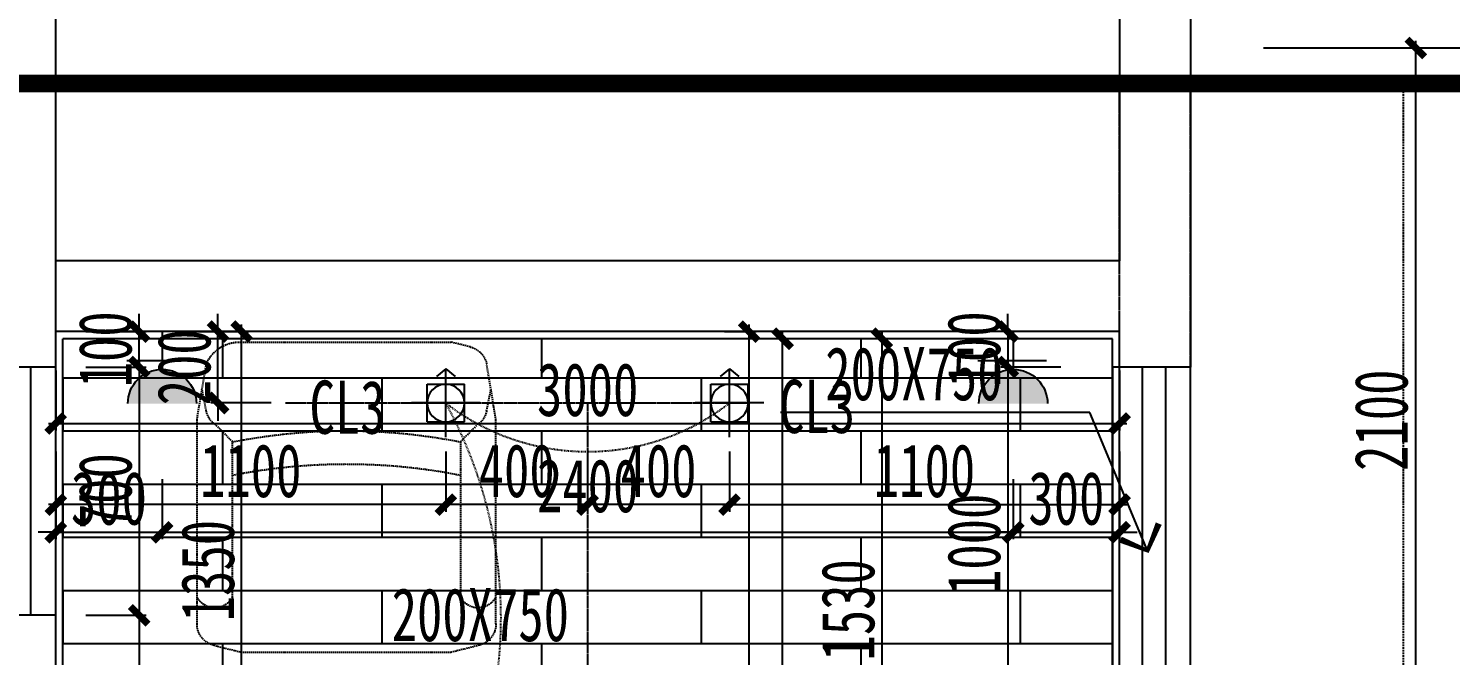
# Model space of a CAD drawing. Extents: x -255202 to 66368, y -6372500 to 603.
# Drawn here: x -124678 to -120667, y -3186698 to -3184930 of the extents above; entities that cross this region are included whole.
import ezdxf
from ezdxf.enums import TextEntityAlignment as Align

# ---------------------------------------------------------------- set-up
doc = ezdxf.new("R2010")
doc.units = 0
doc.header["$LTSCALE"] = 10
doc.header["$MEASUREMENT"] = 0
for name, pattern in [('$0$DASH', [0.35, 0.25, -0.1]), ('( Dashed )', [0.75, 0.5, -0.25]), ('ABOVE', [0.4, 0.2, -0.2]), ('CONTINOUS', [0]), ('DASH', [0.35, 0.25, -0.1]), ('DOTE', [2.42, 2, -0.2, 0.02, -0.2]), ('HIDDEN', [0.375, 0.25, -0.125])]:
    doc.linetypes.add(name, pattern=pattern)
for name, color, linetype in [('A-LINE-1（落差看线）', 31, 'Continuous'), ('A-WALL（砌体墙）', 7, 'Continuous'), ('A-WIND（门窗）', 8, 'Continuous'), ('A-墙体完成面', 15, 'Continuous'), ('D-地面材料', 250, 'Continuous'), ('D-挡墙', 6, 'Continuous'), ('DIM-地面材质放线', 149, 'Continuous'), ('DIM-开关定位', 149, 'Continuous'), ('DIM-插座定位', 146, 'Continuous'), ('DIM-灯具定位', 149, 'Continuous'), ('DIM_LEAD', 3, 'Continuous'), ('DIM【标注】', 149, 'Continuous'), ('E-插座示意', 34, 'Continuous'), ('G-BEAM', 4, 'DASH'), ('G-BEAM_CON', 4, 'Continuous'), ('J-平面活动家具', 33, 'HIDDEN'), ('J-活动全高家具', 33, 'Continuous'), ('T-天花造型', 45, 'Continuous'), ('T-灯具、灯带', 13, 'Continuous'), ('W-文字', 67, 'Continuous'), ('墙体定位图', 7, 'Continuous'), ('天花布置图', 7, 'Continuous')]:
    doc.layers.add(name, color=color, linetype=linetype)
doc.styles.add('arch', font='romans.shx', dxfattribs={"width": 0.75})
doc.styles.add('宋体', font='', dxfattribs={"width": 0.8})
doc.styles.add('样式222', font='', dxfattribs={"width": 0.7})
doc.styles.add('细黑体', font='', dxfattribs={"width": 0.7})
doc.styles.get('宋体').set_extended_font_data('STXihei')
doc.styles.get('样式222').set_extended_font_data('STXihei')
doc.styles.get('细黑体').set_extended_font_data('STXihei')
doc.dimstyles.new('DK-50', dxfattribs={"dimscale": 50, "dimtxt": 3, "dimasz": 1, "dimexe": 0.4, "dimexo": 0.4, "dimgap": 0.4, "dimtad": 1, "dimtoh": 1, "dimdec": 0, "dimrnd": 5, "dimdsep": 46, "dimtxsty": '样式222', "dimblk": 'ARCHTICK', "dimcen": 3, "dimdle": 0.4, "dimclrd": 149, "dimclre": 149, "dimclrt": 149, "dimadec": 0, "dimazin": 0, "dimtfac": 1, "dimtdec": 0, "dimtix": 1, "dimtmove": 2, "dimatfit": 3, "dimldrblk": 'ARCHTICK', "dimfxl": 3, "dimfxlon": 1, "dimtvp": 1, "dimtolj": 1, "dimtzin": 0, "dimarcsym": 0})
doc.dimstyles.new('TC-DIM', dxfattribs={"dimscale": 0, "dimtxt": 2.5, "dimasz": 1.2, "dimexe": 1.2, "dimexo": 0, "dimgap": 0.5, "dimtad": 1, "dimdec": 0, "dimlfac": -1, "dimzin": 9, "dimdsep": 46, "dimtxsty": 'arch', "dimblk1": 'ARCHTICK', "dimblk2": 'ARCHTICK', "dimsah": 1, "dimcen": 2, "dimdle": 1.2, "dimclrd": 67, "dimclre": 67, "dimclrt": 67, "dimadec": 0, "dimazin": 0, "dimtfac": 1, "dimtdec": 0, "dimtmove": 0, "dimatfit": 3, "dimldrblk": 'ARCHTICK', "dimfxl": 8, "dimtolj": 1, "dimtzin": 0, "dimarcsym": 0})

# ---------------------------------------------------------------- blocks, each defined once
blk = doc.blocks.new('A$C575336CE')
h = blk.add_hatch(color=0)
edge = h.paths.add_edge_path()
edge.add_line((1.4, 90.3), (87.4, 90.3))
edge.add_ellipse((44.4, 90.3), major_axis=(-30.4, 30.4), ratio=1, start_angle=45, end_angle=225, ccw=False)
at = {"color": 0}
for p, q in [((0, 36.2), (86, 36.2)), ((44.4, 0), (44.4, 47.3))]:
    blk.add_line(p, q, dxfattribs=at)
blk.add_arc((44.4, 90.3), 43, 180, 0, dxfattribs=at)
at = {"color": 0, "style": '宋体'}
blk.add_attdef('S', text='', height=84, dxfattribs=at).set_placement((102.6, 76.1), align=Align.BOTTOM_CENTER)
blk = doc.blocks.new('_ArchTick')
at = {"color": 0, "linetype": 'ByBlock', "const_width": 0.4}
blk.add_lwpolyline([(-0.5, -0.5), (0.5, 0.5)], dxfattribs=at)
blk = doc.blocks.new('*D169')
at = {"layer": 'Defpoints', "color": 0, "transparency": 16777216}
for p in [(-124600.8, -3185835.5), (-124300.8, -3185835.5), (-124300.8, -3186350.4)]:
    blk.add_point(p, dxfattribs=at)
at = {"layer": 'DIM-插座定位', "color": 149, "lineweight": -2, "transparency": 16777216}
for p, q in [((-124600.8, -3186200.4), (-124600.8, -3186370.4)), ((-124300.8, -3186200.4), (-124300.8, -3186370.4)), ((-124600.8, -3186350.4), (-124650.8, -3186350.4)), ((-124600.8, -3186350.4), (-124300.8, -3186350.4)), ((-124300.8, -3186350.4), (-124250.8, -3186350.4))]:
    blk.add_line(p, q, dxfattribs=at)
at = {"layer": 'DIM-插座定位', "color": 149, "lineweight": -2, "transparency": 16777216, "xscale": 50, "yscale": 50, "zscale": 50}
blk.add_blockref('_ArchTick', (-124600.8, -3186350.4), dxfattribs=at)
at = {"layer": 'DIM-插座定位', "color": 149, "lineweight": -2, "transparency": 16777216, "xscale": 50, "yscale": 50, "zscale": 50, "rotation": 180}
blk.add_blockref('_ArchTick', (-124300.8, -3186350.4), dxfattribs=at)
at = {"layer": 'DIM-插座定位', "color": 149, "transparency": 16777216, "insert": (-124450.8, -3186255.4), "char_height": 150, "attachment_point": 5, "style": '样式222'}
blk.add_mtext('\\A1;300', dxfattribs=at)
blk = doc.blocks.new('*D170')
at = {"layer": 'Defpoints', "color": 0, "transparency": 16777216}
for p in [(-121900.8, -3185853.4), (-124300.8, -3186050.4), (-121900.8, -3186350.4)]:
    blk.add_point(p, dxfattribs=at)
at = {"layer": 'DIM-插座定位', "color": 149, "lineweight": -2, "transparency": 16777216}
for p, q in [((-124300.8, -3186200.4), (-124300.8, -3186370.4)), ((-121900.8, -3186200.4), (-121900.8, -3186370.4)), ((-124320.8, -3186350.4), (-121880.8, -3186350.4))]:
    blk.add_line(p, q, dxfattribs=at)
at = {"layer": 'DIM-插座定位', "color": 149, "lineweight": -2, "transparency": 16777216, "xscale": 50, "yscale": 50, "zscale": 50, "rotation": 180}
blk.add_blockref('_ArchTick', (-124300.8, -3186350.4), dxfattribs=at)
at = {"layer": 'DIM-插座定位', "color": 149, "lineweight": -2, "transparency": 16777216, "xscale": 50, "yscale": 50, "zscale": 50}
blk.add_blockref('_ArchTick', (-121900.8, -3186350.4), dxfattribs=at)
at = {"layer": 'DIM-插座定位', "color": 149, "transparency": 16777216, "insert": (-123100.8, -3186220.1), "char_height": 150, "attachment_point": 5, "style": '样式222'}
blk.add_mtext('\\A1;2400', dxfattribs=at)
blk = doc.blocks.new('*D171')
at = {"layer": 'Defpoints', "color": 0, "transparency": 16777216}
for p in [(-121600.8, -3185835.5), (-121900.8, -3186193.6), (-121600.8, -3186350.4)]:
    blk.add_point(p, dxfattribs=at)
at = {"layer": 'DIM-插座定位', "color": 149, "lineweight": -2, "transparency": 16777216}
for p, q in [((-121600.8, -3186200.4), (-121600.8, -3186370.4)), ((-121900.8, -3186213.6), (-121900.8, -3186370.4)), ((-121900.8, -3186350.4), (-121950.8, -3186350.4)), ((-121900.8, -3186350.4), (-121600.8, -3186350.4)), ((-121600.8, -3186350.4), (-121550.8, -3186350.4))]:
    blk.add_line(p, q, dxfattribs=at)
at = {"layer": 'DIM-插座定位', "color": 149, "lineweight": -2, "transparency": 16777216, "xscale": 50, "yscale": 50, "zscale": 50}
blk.add_blockref('_ArchTick', (-121900.8, -3186350.4), dxfattribs=at)
at = {"layer": 'DIM-插座定位', "color": 149, "lineweight": -2, "transparency": 16777216, "xscale": 50, "yscale": 50, "zscale": 50, "rotation": 180}
blk.add_blockref('_ArchTick', (-121600.8, -3186350.4), dxfattribs=at)
at = {"layer": 'DIM-插座定位', "color": 149, "transparency": 16777216, "insert": (-121750.8, -3186255.4), "char_height": 150, "attachment_point": 5, "style": '样式222'}
blk.add_mtext('\\A1;300', dxfattribs=at)
blk = doc.blocks.new('z')
at = {"color": 67}
blk.add_line((0, 0), (-1, 0), dxfattribs=at)
blk.add_lwpolyline([(-0.972, 0.974, 0.299, 0.174, 0), (0, 0, 0.174, 0.299, 0), (-0.972, -0.974, 0.299, 0.299, 0)], format="xyseb", dxfattribs=at)
blk = doc.blocks.new('A$C014C06191')
at = {"layer": 'D-挡墙', "color": 0, "const_width": 50}
blk.add_lwpolyline([(-19863.4, 6050), (-10440.7, 6050)], dxfattribs=at)
blk = doc.blocks.new('A$C04383415')
at = {"layer": 'J-平面活动家具'}
for p, q in [((48.4, 576.4), (83.6, 585.2)), ((48.4, 576.4), (83.6, 585.2)), ((480.7, 585.2), (83.6, 585.2)), ((480.7, 585.2), (83.6, 585.2)), ((0, 438.9), (17.3, 542.7)), ((0, 438.9), (17.3, 542.7)), ((564.3, 438.9), (547, 542.7)), ((564.3, 438.9), (547, 542.7)), ((17.5, 455.9), (9.5, 495.9)), ((17.5, 455.9), (9.5, 495.9)), ((546.8, 455.9), (554.8, 495.9)), ((546.8, 455.9), (554.8, 495.9)), ((0, 53.5), (0, 438.9)), ((0, 53.5), (0, 438.9)), ((564.3, 53.5), (564.3, 438.9)), ((564.3, 53.5), (564.3, 438.9)), ((67.1, 397.1), (35.3, 429.3)), ((67.1, 397.1), (35.3, 429.3)), ((497.1, 397.1), (529, 429.3)), ((497.1, 397.1), (529, 429.3)), ((67.1, 397.1), (67.1, 104.5)), ((67.1, 397.1), (67.1, 104.5)), ((497.1, 104.5), (497.1, 397.1)), ((497.1, 104.5), (497.1, 397.1)), ((31.7, 13), (83.6, 0)), ((31.7, 13), (83.6, 0)), ((480.7, 0), (83.6, 0)), ((480.7, 0), (83.6, 0)), ((532.6, 13), (480.7, 0)), ((532.6, 13), (480.7, 0))]:
    blk.add_line(p, q, dxfattribs=at)
for centre, radius, start, end in [((58.5, 535.8), 41.8, 104.0362, 170.5377), ((58.5, 535.8), 41.8, 104.0362, 170.5377), ((485.3, 519.4), 65.9, 20.6673, 94.0317), ((58.5, 464), 41.8, 191.3099, 236.3099), ((58.5, 464), 41.8, 191.3099, 236.3099), ((505.8, 464), 41.8, 303.6901, 348.6901), ((505.8, 464), 41.8, 303.6901, 348.6901), ((282.1, -698.3), 1116.3, 78.8959, 101.1041), ((282.1, -698.3), 1116.3, 78.8959, 101.1041), ((33.6, 121), 37.4, 206.1914, 333.8086), ((33.6, 121), 37.4, 206.1914, 333.8086), ((530.7, 121), 37.4, 206.1914, 333.8086), ((530.7, 121), 37.4, 206.1914, 333.8086), ((41.8, 53.5), 41.8, 180, 255.9638), ((41.8, 53.5), 41.8, 180, 255.9638), ((522.5, 53.5), 41.8, 284.0362, 0), ((522.5, 53.5), 41.8, 284.0362, 0)]:
    blk.add_arc(centre, radius, start, end, dxfattribs=at)
at = {"layer": 'J-平面活动家具', "color": 59}
blk.add_arc((282.1, -761), 1116.3, 78.8959, 101.1041, dxfattribs=at)
blk = doc.blocks.new('*D805')
at = {"layer": 'Defpoints', "color": 0, "transparency": 16777216}
for p in [(-124600.8, -3185784.5), (-124365.6, -3185784.5), (-124600.8, -3185884.5)]:
    blk.add_point(p, dxfattribs=at)
at = {"layer": '墙体定位图', "color": 149, "lineweight": -2, "transparency": 16777216}
for p, q in [((-124365.6, -3185784.5), (-124365.6, -3185734.5)), ((-124515.6, -3185784.5), (-124345.6, -3185784.5)), ((-124365.6, -3185884.5), (-124365.6, -3185784.5)), ((-124515.6, -3185884.5), (-124345.6, -3185884.5)), ((-124365.6, -3185884.5), (-124365.6, -3185934.5))]:
    blk.add_line(p, q, dxfattribs=at)
at = {"layer": '墙体定位图', "color": 149, "lineweight": -2, "transparency": 16777216, "xscale": 50, "yscale": 50, "zscale": 50}
for p, rotation in [((-124365.6, -3185784.5), 270), ((-124365.6, -3185884.5), 90)]:
    blk.add_blockref('_ArchTick', p, dxfattribs=dict(at, rotation=rotation))
at = {"layer": '墙体定位图', "color": 149, "transparency": 16777216, "insert": (-124460.6, -3185834.5), "char_height": 150, "attachment_point": 5, "rotation": 90, "style": '样式222'}
blk.add_mtext('\\A1;100', dxfattribs=at)
blk = doc.blocks.new('*D806')
at = {"layer": 'Defpoints', "color": 0, "transparency": 16777216}
for p in [(-124600.8, -3185784.5), (-121600.8, -3185784.5), (-121600.8, -3186043.9)]:
    blk.add_point(p, dxfattribs=at)
at = {"layer": '墙体定位图', "color": 149, "lineweight": -2, "transparency": 16777216}
for p, q in [((-124600.8, -3185893.9), (-124600.8, -3186063.9)), ((-121600.8, -3185893.9), (-121600.8, -3186063.9)), ((-124620.8, -3186043.9), (-121580.8, -3186043.9))]:
    blk.add_line(p, q, dxfattribs=at)
at = {"layer": '墙体定位图', "color": 149, "lineweight": -2, "transparency": 16777216, "xscale": 50, "yscale": 50, "zscale": 50, "rotation": 180}
blk.add_blockref('_ArchTick', (-124600.8, -3186043.9), dxfattribs=at)
at = {"layer": '墙体定位图', "color": 149, "lineweight": -2, "transparency": 16777216, "xscale": 50, "yscale": 50, "zscale": 50}
blk.add_blockref('_ArchTick', (-121600.8, -3186043.9), dxfattribs=at)
at = {"layer": '墙体定位图', "color": 149, "transparency": 16777216, "insert": (-123100.8, -3185948.9), "char_height": 150, "attachment_point": 5, "style": '样式222'}
blk.add_mtext('\\A1;3000', dxfattribs=at)
blk = doc.blocks.new('*D807')
at = {"layer": 'Defpoints', "color": 0, "transparency": 16777216}
for p in [(-121600.8, -3185784.5), (-121916.1, -3185884.5), (-121600.8, -3185884.5)]:
    blk.add_point(p, dxfattribs=at)
at = {"layer": '墙体定位图', "color": 149, "lineweight": -2, "transparency": 16777216}
for p, q in [((-121916.1, -3185784.5), (-121916.1, -3185734.5)), ((-121766.1, -3185784.5), (-121936.1, -3185784.5)), ((-121916.1, -3185784.5), (-121916.1, -3185884.5)), ((-121766.1, -3185884.5), (-121936.1, -3185884.5)), ((-121916.1, -3185884.5), (-121916.1, -3185934.5))]:
    blk.add_line(p, q, dxfattribs=at)
at = {"layer": '墙体定位图', "color": 149, "lineweight": -2, "transparency": 16777216, "xscale": 50, "yscale": 50, "zscale": 50}
for p, rotation in [((-121916.1, -3185784.5), 270), ((-121916.1, -3185884.5), 90)]:
    blk.add_blockref('_ArchTick', p, dxfattribs=dict(at, rotation=rotation))
at = {"layer": '墙体定位图', "color": 149, "transparency": 16777216, "insert": (-122011.1, -3185834.5), "char_height": 150, "attachment_point": 5, "rotation": 90, "style": '样式222'}
blk.add_mtext('\\A1;100', dxfattribs=at)
blk = doc.blocks.new('*D808')
at = {"layer": 'Defpoints', "color": 0, "transparency": 16777216}
for p in [(-121600.8, -3185884.5), (-121916.1, -3186884.5), (-121600.8, -3186884.5)]:
    blk.add_point(p, dxfattribs=at)
at = {"layer": '墙体定位图', "color": 149, "lineweight": -2, "transparency": 16777216}
for p, q in [((-121766.1, -3185884.5), (-121936.1, -3185884.5)), ((-121916.1, -3185864.5), (-121916.1, -3186904.5)), ((-121766.1, -3186884.5), (-121936.1, -3186884.5))]:
    blk.add_line(p, q, dxfattribs=at)
at = {"layer": '墙体定位图', "color": 149, "lineweight": -2, "transparency": 16777216, "xscale": 50, "yscale": 50, "zscale": 50}
for p, rotation in [((-121916.1, -3185884.5), 90), ((-121916.1, -3186884.5), 270)]:
    blk.add_blockref('_ArchTick', p, dxfattribs=dict(at, rotation=rotation))
at = {"layer": '墙体定位图', "color": 149, "transparency": 16777216, "insert": (-122011.1, -3186384.5), "char_height": 150, "attachment_point": 5, "rotation": 90, "style": '样式222'}
blk.add_mtext('\\A1;1000', dxfattribs=at)
blk = doc.blocks.new('*D819')
at = {"layer": 'Defpoints', "color": 0, "transparency": 16777216}
for p in [(-122144.6, -3185804.5), (-122271.2, -3187334.1), (-122144.6, -3187334.1)]:
    blk.add_point(p, dxfattribs=at)
at = {"layer": '天花布置图', "color": 149, "lineweight": -2, "transparency": 16777216}
for p, q in [((-122164.6, -3185804.5), (-122291.2, -3185804.5)), ((-122271.2, -3185784.5), (-122271.2, -3187354.1)), ((-122164.6, -3187334.1), (-122291.2, -3187334.1))]:
    blk.add_line(p, q, dxfattribs=at)
at = {"layer": '天花布置图', "color": 149, "lineweight": -2, "transparency": 16777216, "xscale": 50, "yscale": 50, "zscale": 50}
for p, rotation in [((-122271.2, -3185804.5), 90), ((-122271.2, -3187334.1), 270)]:
    blk.add_blockref('_ArchTick', p, dxfattribs=dict(at, rotation=rotation))
at = {"layer": '天花布置图', "color": 149, "transparency": 16777216, "insert": (-122366.2, -3186569.3), "char_height": 150, "attachment_point": 5, "rotation": 90, "style": '样式222'}
blk.add_mtext('\\A1;1530', dxfattribs=at)
blk = doc.blocks.new('*D932')
at = {"layer": 'Defpoints', "color": 0, "transparency": 16777216}
for p in [(-124600.8, -3185884.5), (-124600.8, -3186584.5), (-124365.6, -3186584.5)]:
    blk.add_point(p, dxfattribs=at)
at = {"layer": '墙体定位图', "color": 149, "lineweight": -2, "transparency": 16777216}
for p, q in [((-124515.6, -3185884.5), (-124345.6, -3185884.5)), ((-124365.6, -3185864.5), (-124365.6, -3186604.5)), ((-124515.6, -3186584.5), (-124345.6, -3186584.5))]:
    blk.add_line(p, q, dxfattribs=at)
at = {"layer": '墙体定位图', "color": 149, "lineweight": -2, "transparency": 16777216, "xscale": 50, "yscale": 50, "zscale": 50}
for p, rotation in [((-124365.6, -3185884.5), 90), ((-124365.6, -3186584.5), 270)]:
    blk.add_blockref('_ArchTick', p, dxfattribs=dict(at, rotation=rotation))
at = {"layer": '墙体定位图', "color": 149, "transparency": 16777216, "insert": (-124460.6, -3186234.5), "char_height": 150, "attachment_point": 5, "rotation": 90, "style": '样式222'}
blk.add_mtext('\\A1;700', dxfattribs=at)
blk = doc.blocks.new('*D933')
at = {"layer": 'Defpoints', "color": 0, "transparency": 16777216}
for p in [(-124600.8, -3186584.5), (-124587.9, -3188084.5), (-124365.6, -3188084.5)]:
    blk.add_point(p, dxfattribs=at)
at = {"layer": '墙体定位图', "color": 149, "lineweight": -2, "transparency": 16777216}
for p, q in [((-124365.6, -3186564.5), (-124365.6, -3188104.5)), ((-124515.6, -3186584.5), (-124345.6, -3186584.5)), ((-124515.6, -3188084.5), (-124345.6, -3188084.5))]:
    blk.add_line(p, q, dxfattribs=at)
at = {"layer": '墙体定位图', "color": 149, "lineweight": -2, "transparency": 16777216, "xscale": 50, "yscale": 50, "zscale": 50}
for p, rotation in [((-124365.6, -3186584.5), 90), ((-124365.6, -3188084.5), 270)]:
    blk.add_blockref('_ArchTick', p, dxfattribs=dict(at, rotation=rotation))
at = {"layer": '墙体定位图', "color": 149, "transparency": 16777216, "insert": (-124460.6, -3187334.5), "char_height": 150, "attachment_point": 5, "rotation": 90, "style": '样式222'}
blk.add_mtext('\\A1;1500', dxfattribs=at)
blk = doc.blocks.new('*D953')
at = {"layer": 'Defpoints', "color": 0, "transparency": 16777216}
for p in [(-122551.1, -3185804.5), (-122528.4, -3185804.5), (-122528.4, -3189064.5)]:
    blk.add_point(p, dxfattribs=at)
at = {"layer": 'DIM-地面材质放线', "color": 149, "lineweight": -2, "transparency": 16777216}
for p, q in [((-122548.4, -3185804.5), (-122571.1, -3185804.5)), ((-122551.1, -3189084.5), (-122551.1, -3185784.5)), ((-122548.4, -3189064.5), (-122571.1, -3189064.5))]:
    blk.add_line(p, q, dxfattribs=at)
at = {"layer": 'DIM-地面材质放线', "color": 149, "lineweight": -2, "transparency": 16777216, "xscale": 50, "yscale": 50, "zscale": 50}
for p, rotation in [((-122551.1, -3185804.5), 90), ((-122551.1, -3189064.5), 270)]:
    blk.add_blockref('_ArchTick', p, dxfattribs=dict(at, rotation=rotation))
at = {"layer": 'DIM-地面材质放线', "color": 149, "transparency": 16777216, "insert": (-122646.1, -3187434.5), "char_height": 150, "attachment_point": 5, "rotation": 90, "style": '样式222'}
blk.add_mtext('\\A1;150*22=3260', dxfattribs=at)
blk = doc.blocks.new('*D1164')
at = {"layer": 'Defpoints', "color": 0, "transparency": 16777216}
for p in [(-100980.6, -3184984.5), (-100182.6, -3184984.5), (-100980.6, -3197184.5)]:
    blk.add_point(p, dxfattribs=at)
at = {"layer": 'DIM【标注】', "color": 149, "lineweight": -2, "transparency": 16777216}
for p, q in [((-100332.6, -3184984.5), (-100162.6, -3184984.5)), ((-100182.6, -3197204.5), (-100182.6, -3184964.5)), ((-100332.6, -3197184.5), (-100162.6, -3197184.5))]:
    blk.add_line(p, q, dxfattribs=at)
at = {"layer": 'DIM【标注】', "color": 149, "lineweight": -2, "transparency": 16777216, "xscale": 50, "yscale": 50, "zscale": 50}
for p, rotation in [((-100182.6, -3184984.5), 90), ((-100182.6, -3197184.5), 270)]:
    blk.add_blockref('_ArchTick', p, dxfattribs=dict(at, rotation=rotation))
at = {"layer": 'DIM【标注】', "color": 149, "transparency": 16777216, "insert": (-100279.4, -3191084.5), "char_height": 150, "attachment_point": 5, "rotation": 90, "style": '样式222'}
blk.add_mtext('\\A1;12200', dxfattribs=at)
blk = doc.blocks.new('*D1167')
at = {"layer": 'Defpoints', "color": 0, "transparency": 16777216}
for p in [(-100980.6, -3184984.5), (-100551.3, -3184984.5), (-100980.6, -3187084.5)]:
    blk.add_point(p, dxfattribs=at)
at = {"layer": 'DIM【标注】', "color": 149, "lineweight": -2, "transparency": 16777216}
for p, q in [((-100701.3, -3184984.5), (-100531.3, -3184984.5)), ((-100551.3, -3187104.5), (-100551.3, -3184964.5)), ((-100701.3, -3187084.5), (-100531.3, -3187084.5))]:
    blk.add_line(p, q, dxfattribs=at)
at = {"layer": 'DIM【标注】', "color": 149, "lineweight": -2, "transparency": 16777216, "xscale": 50, "yscale": 50, "zscale": 50}
for p, rotation in [((-100551.3, -3184984.5), 90), ((-100551.3, -3187084.5), 270)]:
    blk.add_blockref('_ArchTick', p, dxfattribs=dict(at, rotation=rotation))
at = {"layer": 'DIM【标注】', "color": 149, "transparency": 16777216, "insert": (-100648.1, -3186034.5), "char_height": 150, "attachment_point": 5, "rotation": 90, "style": '样式222'}
blk.add_mtext('\\A1;2100', dxfattribs=at)
blk = doc.blocks.new('*D1024')
at = {"layer": 'Defpoints', "color": 0, "transparency": 16777216}
for p in [(-122735.4, -3185784.5), (-122645.4, -3185784.5), (-122735.4, -3189084.5)]:
    blk.add_point(p, dxfattribs=at)
at = {"layer": '墙体定位图', "color": 149, "lineweight": -2, "transparency": 16777216}
for p, q in [((-122645.4, -3189104.5), (-122645.4, -3185764.5)), ((-122715.4, -3185784.5), (-122625.4, -3185784.5)), ((-122715.4, -3189084.5), (-122625.4, -3189084.5))]:
    blk.add_line(p, q, dxfattribs=at)
at = {"layer": '墙体定位图', "color": 149, "lineweight": -2, "transparency": 16777216, "xscale": 50, "yscale": 50, "zscale": 50}
for p, rotation in [((-122645.4, -3185784.5), 90), ((-122645.4, -3189084.5), 270)]:
    blk.add_blockref('_ArchTick', p, dxfattribs=dict(at, rotation=rotation))
at = {"layer": '墙体定位图', "color": 149, "transparency": 16777216, "insert": (-122740.4, -3187434.5), "char_height": 150, "attachment_point": 5, "rotation": 90, "style": '样式222'}
blk.add_mtext('\\A1;3300', dxfattribs=at)
blk = doc.blocks.new('A$C4A53062E')
at = {"layer": 'T-灯具、灯带', "color": 8, "ltscale": 0.005}
for p, q in [((96.8, 193.6), (96.8, 0)), ((193.6, 96.8), (171.6, 123.2)), ((0, 96.8), (193.6, 96.8)), ((193.6, 96.8), (171.6, 70.4))]:
    blk.add_line(p, q, dxfattribs=at)
at = {"layer": 'T-灯具、灯带', "color": 13, "linetype": 'ByBlock'}
for p, q in [((44, 149.6), (149.6, 149.6)), ((44, 44), (44, 149.6)), ((149.6, 44), (149.6, 149.6)), ((44, 44), (149.6, 44))]:
    blk.add_line(p, q, dxfattribs=at)
at = {"layer": 'T-灯具、灯带', "color": 13}
blk.add_circle((96.8, 96.8), 52.8, dxfattribs=at)
blk = doc.blocks.new('*D1027')
at = {"layer": 'Defpoints', "color": 0, "transparency": 16777216}
for p in [(-124143.3, -3185784.5), (-123952.7, -3185784.5), (-123952.7, -3185985.9)]:
    blk.add_point(p, dxfattribs=at)
at = {"layer": 'DIM-灯具定位', "color": 149, "lineweight": -2, "transparency": 16777216}
for p, q in [((-124143.3, -3185784.5), (-124143.3, -3185734.5)), ((-123993.3, -3185784.5), (-124163.3, -3185784.5)), ((-124143.3, -3185985.9), (-124143.3, -3185784.5)), ((-123993.3, -3185985.9), (-124163.3, -3185985.9)), ((-124143.3, -3185985.9), (-124143.3, -3186035.9))]:
    blk.add_line(p, q, dxfattribs=at)
at = {"layer": 'DIM-灯具定位', "color": 149, "lineweight": -2, "transparency": 16777216, "xscale": 50, "yscale": 50, "zscale": 50}
for p, rotation in [((-124143.3, -3185784.5), 270), ((-124143.3, -3185985.9), 90)]:
    blk.add_blockref('_ArchTick', p, dxfattribs=dict(at, rotation=rotation))
at = {"layer": 'DIM-灯具定位', "color": 149, "transparency": 16777216, "insert": (-124238.3, -3185885.2), "char_height": 150, "attachment_point": 5, "rotation": 90, "style": '样式222'}
blk.add_mtext('\\A1;200', dxfattribs=at)
blk = doc.blocks.new('*D1028')
at = {"layer": 'Defpoints', "color": 0, "transparency": 16777216}
for p in [(-123101, -3185985.9), (-122701, -3185985.9), (-123101, -3186272.6)]:
    blk.add_point(p, dxfattribs=at)
at = {"layer": 'DIM-灯具定位', "color": 149, "lineweight": -2, "transparency": 16777216}
for p, q in [((-123101, -3186122.6), (-123101, -3186292.6)), ((-122701, -3186122.6), (-122701, -3186292.6)), ((-122681, -3186272.6), (-123121, -3186272.6))]:
    blk.add_line(p, q, dxfattribs=at)
at = {"layer": 'DIM-灯具定位', "color": 149, "lineweight": -2, "transparency": 16777216, "xscale": 50, "yscale": 50, "zscale": 50}
for p, rotation in [((-123101, -3186272.6), 180.0000000000666), ((-122701, -3186272.6), 6.66666721826914e-11)]:
    blk.add_blockref('_ArchTick', p, dxfattribs=dict(at, rotation=rotation))
at = {"layer": 'DIM-灯具定位', "color": 149, "transparency": 16777216, "insert": (-122901, -3186177.6), "char_height": 150, "attachment_point": 5, "style": '样式222'}
blk.add_mtext('\\A1;400', dxfattribs=at)
blk = doc.blocks.new('*D1029')
at = {"layer": 'Defpoints', "color": 0, "transparency": 16777216}
for p in [(-123501, -3185985.9), (-123101, -3185985.9), (-123501, -3186272.6)]:
    blk.add_point(p, dxfattribs=at)
at = {"layer": 'DIM-灯具定位', "color": 149, "lineweight": -2, "transparency": 16777216}
for p, q in [((-123501, -3186122.6), (-123501, -3186292.6)), ((-123101, -3186122.6), (-123101, -3186292.6)), ((-123081, -3186272.6), (-123521, -3186272.6))]:
    blk.add_line(p, q, dxfattribs=at)
at = {"layer": 'DIM-灯具定位', "color": 149, "lineweight": -2, "transparency": 16777216, "xscale": 50, "yscale": 50, "zscale": 50, "rotation": 180}
blk.add_blockref('_ArchTick', (-123501, -3186272.6), dxfattribs=at)
at = {"layer": 'DIM-灯具定位', "color": 149, "lineweight": -2, "transparency": 16777216, "xscale": 50, "yscale": 50, "zscale": 50}
blk.add_blockref('_ArchTick', (-123101, -3186272.6), dxfattribs=at)
at = {"layer": 'DIM-灯具定位', "color": 149, "transparency": 16777216, "insert": (-123301, -3186177.6), "char_height": 150, "attachment_point": 5, "style": '样式222'}
blk.add_mtext('\\A1;400', dxfattribs=at)
blk = doc.blocks.new('*D1030')
at = {"layer": 'Defpoints', "color": 0, "transparency": 16777216}
for p in [(-123501, -3185985.9), (-124600.8, -3186042.6), (-124600.8, -3186272.6)]:
    blk.add_point(p, dxfattribs=at)
at = {"layer": 'DIM-灯具定位', "color": 149, "lineweight": -2, "transparency": 16777216}
for p, q in [((-124600.8, -3186122.6), (-124600.8, -3186292.6)), ((-123501, -3186122.6), (-123501, -3186292.6)), ((-123481, -3186272.6), (-124620.8, -3186272.6))]:
    blk.add_line(p, q, dxfattribs=at)
at = {"layer": 'DIM-灯具定位', "color": 149, "lineweight": -2, "transparency": 16777216, "xscale": 50, "yscale": 50, "zscale": 50, "rotation": 180}
blk.add_blockref('_ArchTick', (-124600.8, -3186272.6), dxfattribs=at)
at = {"layer": 'DIM-灯具定位', "color": 149, "lineweight": -2, "transparency": 16777216, "xscale": 50, "yscale": 50, "zscale": 50}
blk.add_blockref('_ArchTick', (-123501, -3186272.6), dxfattribs=at)
at = {"layer": 'DIM-灯具定位', "color": 149, "transparency": 16777216, "insert": (-124050.9, -3186177.6), "char_height": 150, "attachment_point": 5, "style": '样式222'}
blk.add_mtext('\\A1;1100', dxfattribs=at)
blk = doc.blocks.new('*D1031')
at = {"layer": 'Defpoints', "color": 0, "transparency": 16777216}
for p in [(-121600.8, -3185884.5), (-122701, -3185985.9), (-121600.8, -3186272.6)]:
    blk.add_point(p, dxfattribs=at)
at = {"layer": 'DIM-灯具定位', "color": 149, "lineweight": -2, "transparency": 16777216}
for p, q in [((-122701, -3186122.6), (-122701, -3186292.6)), ((-121600.8, -3186122.6), (-121600.8, -3186292.6)), ((-122721, -3186272.6), (-121580.8, -3186272.6))]:
    blk.add_line(p, q, dxfattribs=at)
at = {"layer": 'DIM-灯具定位', "color": 149, "lineweight": -2, "transparency": 16777216, "xscale": 50, "yscale": 50, "zscale": 50, "rotation": 180}
blk.add_blockref('_ArchTick', (-122701, -3186272.6), dxfattribs=at)
at = {"layer": 'DIM-灯具定位', "color": 149, "lineweight": -2, "transparency": 16777216, "xscale": 50, "yscale": 50, "zscale": 50}
blk.add_blockref('_ArchTick', (-121600.8, -3186272.6), dxfattribs=at)
at = {"layer": 'DIM-灯具定位', "color": 149, "transparency": 16777216, "insert": (-122150.9, -3186177.6), "char_height": 150, "attachment_point": 5, "style": '样式222'}
blk.add_mtext('\\A1;1100', dxfattribs=at)
blk = doc.blocks.new('*D1091')
at = {"layer": 'Defpoints', "color": 0, "transparency": 16777216}
for p in [(-124251.4, -3185784.5), (-124076.6, -3185784.5), (-124251.4, -3187132.6)]:
    blk.add_point(p, dxfattribs=at)
at = {"layer": 'DIM-开关定位', "color": 149, "lineweight": -2, "transparency": 16777216}
for p, q in [((-124076.6, -3187152.6), (-124076.6, -3185764.5)), ((-124226.6, -3185784.5), (-124056.6, -3185784.5)), ((-124226.6, -3187132.6), (-124056.6, -3187132.6))]:
    blk.add_line(p, q, dxfattribs=at)
at = {"layer": 'DIM-开关定位', "color": 149, "lineweight": -2, "transparency": 16777216, "xscale": 50, "yscale": 50, "zscale": 50}
for p, rotation in [((-124076.6, -3185784.5), 90), ((-124076.6, -3187132.6), 270)]:
    blk.add_blockref('_ArchTick', p, dxfattribs=dict(at, rotation=rotation))
at = {"layer": 'DIM-开关定位', "color": 149, "transparency": 16777216, "insert": (-124171.6, -3186458.6), "char_height": 150, "attachment_point": 5, "rotation": 90, "style": '样式222'}
blk.add_mtext('\\A1;1350', dxfattribs=at)
blk = doc.blocks.new('hdfgdf')
at = {"layer": 'G-BEAM'}
for p, q in [((153178.4, -45494.1), (153178.4, -43594.1)), ((153378.4, -45494.1), (153378.4, -43594.1))]:
    blk.add_line(p, q, dxfattribs=at)
at = {"layer": 'W-文字', "style": '细黑体', "width": 0.7}
for p in [(152348.4, -44487.8), (151125.7, -45167.2)]:
    blk.add_text('200X750', height=150, dxfattribs=at).set_placement(p)
at = {"layer": 'W-文字'}
blk.add_leader([(153257.4, -44912), (153094.2, -44522.4), (152222.4, -44522.4)], dimstyle='TC-DIM', override={"dimscale": 50, "dimtad": 0, "dimldrblk": 'z'}, dxfattribs=at)
blk = doc.blocks.new('bz2')
at = {"layer": 'DIM【标注】'}
blk.add_line((-100980.6, -3184984.5), (-99894.7, -3184984.5), dxfattribs=at)
for p1, distance, picture, middle in [((-100980.6, -3197184.5), -798.1, '*D1164', (-100279.4, -3191084.5)), ((-100980.6, -3187084.5), -429.4, '*D1167', (-100648.1, -3186034.5))]:
    dim = blk.add_aligned_dim(p1=p1, p2=(-100980.6, -3184984.5), distance=distance, dimstyle='DK-50', dxfattribs=at)
    dim.commit()
    dim.dimension.update_dxf_attribs({"geometry": picture, "text_midpoint": middle})

msp = doc.modelspace()

# ---------------------------------------------------------------- linework, layer by layer
at = {"color": 31, "linetype": '( Dashed )'}
msp.add_line((-120800.8, -3185084.5), (-121400.8, -3185084.5), dxfattribs=at)
at = {"layer": 'A-LINE-1（落差看线）', "color": 31, "linetype": '( Dashed )'}
msp.add_lwpolyline([(-120800.8, -3185084.5), (-120800.8, -3187134.5), (-121400.8, -3187134.5)], dxfattribs=at)
at = {"layer": 'A-WALL（砌体墙）', "color": 0}
for p, q in [((-124600.8, -3185084.5), (-124600.8, -3184884.5)), ((-121600.8, -3184884.5), (-121600.8, -3185584.5)), ((-121400.8, -3184884.5), (-121400.8, -3185884.5)), ((-124600.8, -3185084.5), (-127600.8, -3185084.5)), ((-124600.8, -3185884.5), (-124600.8, -3185084.5)), ((-121600.8, -3185584.5), (-124600.8, -3185584.5)), ((-121600.8, -3185784.5), (-124600.8, -3185784.5)), ((-121600.8, -3185884.5), (-121600.8, -3185784.5)), ((-124600.8, -3185884.5), (-124800.8, -3185884.5)), ((-124600.8, -3186584.5), (-124800.8, -3186584.5)), ((-124600.8, -3188084.5), (-124600.8, -3186584.5))]:
    msp.add_line(p, q, dxfattribs=at)
at = {"layer": 'A-WALL（砌体墙）'}
msp.add_line((-121400.8, -3185884.5), (-121600.8, -3185884.5), dxfattribs=at)
at = {"layer": 'A-WIND（门窗）', "linetype": 'ByBlock'}
for p, q in [((-124670.8, -3186584.5), (-124670.8, -3185884.5)), ((-124600.8, -3186584.5), (-124600.8, -3185884.5)), ((-121600.8, -3186884.5), (-121600.8, -3185884.5)), ((-121535.8, -3186884.5), (-121535.8, -3185884.5)), ((-121470.8, -3186884.5), (-121470.8, -3185884.5)), ((-121400.8, -3186884.5), (-121400.8, -3185884.5))]:
    msp.add_line(p, q, dxfattribs=at)
at = {"layer": 'A-墙体完成面', "linetype": 'ByBlock'}
for p, q in [((-124580.9, -3188084.5), (-124580.9, -3185804.5)), ((-121621, -3185804.5), (-124580.9, -3185804.5)), ((-121621, -3185884.5), (-121621, -3185804.5)), ((-121621, -3189064.5), (-121621, -3185884.5))]:
    msp.add_line(p, q, dxfattribs=at)
at = {"layer": 'D-地面材料'}
for p, q in [((-124130.9, -3185804.5), (-124130.9, -3185914.5)), ((-124130.9, -3185804.5), (-124130.9, -3185914.5)), ((-123230.9, -3185804.5), (-123230.9, -3185914.5)), ((-123230.9, -3185804.5), (-123230.9, -3185914.5)), ((-122330.9, -3185804.5), (-122330.9, -3185914.5)), ((-122330.9, -3185804.5), (-122330.9, -3185914.5)), ((-124581, -3185914.5), (-124130.9, -3185914.5)), ((-124581, -3185914.5), (-124580.9, -3185914.5)), ((-124580.9, -3185914.5), (-124580.9, -3186064.5)), ((-124580.9, -3185914.5), (-124580.9, -3186064.5)), ((-124580.9, -3185914.5), (-123680.9, -3185914.5)), ((-124130.9, -3185914.5), (-123230.9, -3185914.5)), ((-123680.9, -3185914.5), (-123680.9, -3186064.5)), ((-123680.9, -3185914.5), (-122780.9, -3185914.5)), ((-123680.9, -3185914.5), (-123680.9, -3186064.5)), ((-123230.9, -3185914.5), (-122330.9, -3185914.5)), ((-122780.9, -3185914.5), (-122780.9, -3186064.5)), ((-122780.9, -3185914.5), (-122780.9, -3186064.5)), ((-122780.9, -3185914.5), (-121880.9, -3185914.5)), ((-122330.9, -3185914.5), (-121620.9, -3185914.5)), ((-121880.9, -3185914.5), (-121880.9, -3186064.5)), ((-121880.9, -3185914.5), (-121620.9, -3185914.5)), ((-121880.9, -3185914.5), (-121880.9, -3186064.5)), ((-124581, -3186064.5), (-124130.9, -3186064.5)), ((-124581, -3186064.5), (-124580.9, -3186064.5)), ((-124580.9, -3186064.5), (-123680.9, -3186064.5)), ((-124130.9, -3186064.5), (-124130.9, -3186214.5)), ((-124130.9, -3186064.5), (-124130.9, -3186214.5)), ((-124130.9, -3186064.5), (-123230.9, -3186064.5)), ((-123680.9, -3186064.5), (-122780.9, -3186064.5)), ((-123230.9, -3186064.5), (-123230.9, -3186214.5)), ((-123230.9, -3186064.5), (-122330.9, -3186064.5)), ((-123230.9, -3186064.5), (-123230.9, -3186214.5)), ((-122780.9, -3186064.5), (-121880.9, -3186064.5)), ((-122330.9, -3186064.5), (-122330.9, -3186214.5)), ((-122330.9, -3186064.5), (-122330.9, -3186214.5)), ((-122330.9, -3186064.5), (-121620.9, -3186064.5)), ((-121880.9, -3186064.5), (-121620.9, -3186064.5)), ((-124581, -3186214.5), (-124130.9, -3186214.5)), ((-124581, -3186214.5), (-124580.9, -3186214.5)), ((-124580.9, -3186214.5), (-124580.9, -3186364.5)), ((-124580.9, -3186214.5), (-124580.9, -3186364.5)), ((-124580.9, -3186214.5), (-123680.9, -3186214.5)), ((-124130.9, -3186214.5), (-123230.9, -3186214.5)), ((-123680.9, -3186214.5), (-123680.9, -3186364.5)), ((-123680.9, -3186214.5), (-122780.9, -3186214.5)), ((-123680.9, -3186214.5), (-123680.9, -3186364.5)), ((-123230.9, -3186214.5), (-122330.9, -3186214.5)), ((-122780.9, -3186214.5), (-122780.9, -3186364.5)), ((-122780.9, -3186214.5), (-122780.9, -3186364.5)), ((-122780.9, -3186214.5), (-121880.9, -3186214.5)), ((-122330.9, -3186214.5), (-121620.9, -3186214.5)), ((-121880.9, -3186214.5), (-121880.9, -3186364.5)), ((-121880.9, -3186214.5), (-121620.9, -3186214.5)), ((-121880.9, -3186214.5), (-121880.9, -3186364.5)), ((-124581, -3186364.5), (-124130.9, -3186364.5)), ((-124581, -3186364.5), (-124580.9, -3186364.5)), ((-124580.9, -3186364.5), (-123680.9, -3186364.5)), ((-124130.9, -3186364.5), (-124130.9, -3186514.5)), ((-124130.9, -3186364.5), (-124130.9, -3186514.5)), ((-124130.9, -3186364.5), (-123230.9, -3186364.5)), ((-123680.9, -3186364.5), (-122780.9, -3186364.5)), ((-123230.9, -3186364.5), (-123230.9, -3186514.5)), ((-123230.9, -3186364.5), (-122330.9, -3186364.5)), ((-123230.9, -3186364.5), (-123230.9, -3186514.5)), ((-122780.9, -3186364.5), (-121880.9, -3186364.5)), ((-122330.9, -3186364.5), (-122330.9, -3186514.5)), ((-122330.9, -3186364.5), (-122330.9, -3186514.5)), ((-122330.9, -3186364.5), (-121620.9, -3186364.5)), ((-121880.9, -3186364.5), (-121620.9, -3186364.5)), ((-124581, -3186514.5), (-124130.9, -3186514.5)), ((-124581, -3186514.5), (-124580.9, -3186514.5)), ((-124580.9, -3186514.5), (-124580.9, -3186664.5)), ((-124580.9, -3186514.5), (-124580.9, -3186664.5)), ((-124580.9, -3186514.5), (-123680.9, -3186514.5)), ((-124130.9, -3186514.5), (-123230.9, -3186514.5)), ((-123680.9, -3186514.5), (-123680.9, -3186664.5)), ((-123680.9, -3186514.5), (-122780.9, -3186514.5)), ((-123680.9, -3186514.5), (-123680.9, -3186664.5)), ((-123230.9, -3186514.5), (-122330.9, -3186514.5)), ((-122780.9, -3186514.5), (-122780.9, -3186664.5)), ((-122780.9, -3186514.5), (-122780.9, -3186664.5)), ((-122780.9, -3186514.5), (-121880.9, -3186514.5)), ((-122330.9, -3186514.5), (-121620.9, -3186514.5)), ((-121880.9, -3186514.5), (-121880.9, -3186664.5)), ((-121880.9, -3186514.5), (-121620.9, -3186514.5)), ((-121880.9, -3186514.5), (-121880.9, -3186664.5)), ((-124581, -3186664.5), (-124130.9, -3186664.5)), ((-124581, -3186664.5), (-124580.9, -3186664.5)), ((-124580.9, -3186664.5), (-123680.9, -3186664.5)), ((-124130.9, -3186664.5), (-124130.9, -3186814.5)), ((-124130.9, -3186664.5), (-124130.9, -3186814.5)), ((-124130.9, -3186664.5), (-123230.9, -3186664.5)), ((-123680.9, -3186664.5), (-122780.9, -3186664.5)), ((-123230.9, -3186664.5), (-123230.9, -3186814.5)), ((-123230.9, -3186664.5), (-122330.9, -3186664.5)), ((-123230.9, -3186664.5), (-123230.9, -3186814.5)), ((-122780.9, -3186664.5), (-121880.9, -3186664.5)), ((-122330.9, -3186664.5), (-122330.9, -3186814.5)), ((-122330.9, -3186664.5), (-122330.9, -3186814.5)), ((-122330.9, -3186664.5), (-121620.9, -3186664.5)), ((-121880.9, -3186664.5), (-121620.9, -3186664.5))]:
    msp.add_line(p, q, dxfattribs=at)
at = {"layer": 'DIM-开关定位', "color": 36, "linetype": 'ABOVE'}
for centre, radius, start, end in [((-124597.6, -3186590.9), 1252.4, 276.3422, 28.8857), ((-123101, -3185470.4), 652.5, 232.1901, 307.8099)]:
    msp.add_arc(centre, radius, start, end, dxfattribs=at)
at = {"layer": 'DIM_LEAD', "color": 250, "linetype": '$0$DASH'}
for p, q in [((-123952.7, -3185985.9), (-122646.8, -3185985.9)), ((-123101, -3185985.9), (-123101, -3187731.9))]:
    msp.add_line(p, q, dxfattribs=at)
at = {"layer": 'T-天花造型', "linetype": 'ByBlock'}
msp.add_lwpolyline([(-121400.8, -3185884.5), (-121621, -3185884.5), (-121621, -3186884.5), (-121400.8, -3186884.5)], close=True, dxfattribs=at)

# ---------------------------------------------------------------- block references
at = {"xscale": -1}
msp.add_blockref('A$C014C06191', (-138241.5, -3191134.5), dxfattribs=at)
at = {"layer": 'DIM【标注】'}
msp.add_blockref('bz2', (-20214.2, 0), dxfattribs=at)
at = {"layer": 'E-插座示意', "linetype": 'ByBlock', "lineweight": -2, "xscale": -2.25, "yscale": 2.25, "zscale": 2.25, "rotation": 180}
for p in [(-124400.7, -3185784.5), (-122000.7, -3185784.5)]:
    msp.add_blockref('A$C575336CE', p, dxfattribs=at)
at = {"layer": 'G-BEAM_CON', "linetype": 'CONTINOUS'}
msp.add_blockref('hdfgdf', (-274779.2, -3141490.4), dxfattribs=at)
at = {"layer": 'J-活动全高家具', "linetype": 'ByBlock', "xscale": -1.493827164173126, "yscale": 1.493827164173126, "zscale": 1.493827164173126}
msp.add_blockref('A$C04383415', (-123359.5, -3186688.7), dxfattribs=at)
at = {"layer": 'T-灯具、灯带', "extrusion": (0, 0, -1), "zscale": -1, "rotation": 90.00000000008703}
for p in [(123597.8, -3186082.7), (122797.8, -3186082.7)]:
    msp.add_blockref('A$C4A53062E', p, dxfattribs=at)

# ---------------------------------------------------------------- texts
at = {"layer": 'T-灯具、灯带', "linetype": 'DOTE', "ltscale": 0.3, "style": '细黑体', "width": 0.7}
for p in [(-123885.2, -3186072.6), (-122561, -3186070.5)]:
    msp.add_text('CL3', height=150, dxfattribs=at).set_placement(p)

# ---------------------------------------------------------------- dimensions: what is measured, and where the dimension line sits
at = {"layer": 'DIM-地面材质放线'}
dim = msp.add_aligned_dim(p1=(-122528.4, -3189064.5), p2=(-122528.4, -3185804.5), distance=22.7, text='150*22=<>', dimstyle='DK-50', dxfattribs=at)
dim.commit()
dim.dimension.update_dxf_attribs({"geometry": '*D953', "text_midpoint": (-122646.1, -3187434.5)})
at = {"layer": 'DIM-开关定位', "color": 1}
dim = msp.add_linear_dim(base=(-124076.6, -3185784.5), p1=(-124251.4, -3187132.6), p2=(-124251.4, -3185784.5), angle=90, dimstyle='DK-50', dxfattribs=at)
dim.commit()
dim.dimension.update_dxf_attribs({"geometry": '*D1091', "text_midpoint": (-124171.6, -3186458.6)})
at = {"layer": 'DIM-插座定位'}
for base, p1, p2, picture, middle in [((-124300.8, -3186350.4), (-124600.8, -3185835.5), (-124300.8, -3185835.5), '*D169', (-124450.8, -3186255.4)), ((-121600.8, -3186350.4), (-121900.8, -3186193.6), (-121600.8, -3185835.5), '*D171', (-121750.8, -3186255.4))]:
    dim = msp.add_linear_dim(base=base, p1=p1, p2=p2, angle=180, dimstyle='DK-50', dxfattribs=at)
    dim.commit()
    dim.dimension.update_dxf_attribs({"geometry": picture, "text_midpoint": middle})
dim = msp.add_linear_dim(base=(-121900.8, -3186350.4), p1=(-124300.8, -3186050.4), p2=(-121900.8, -3185853.4), angle=180, dimstyle='DK-50', dxfattribs=at)
dim.commit()
dim.dimension.update_dxf_attribs({"geometry": '*D170', "text_midpoint": (-123100.8, -3186220.1), "dimtype": 160})
at = {"layer": 'DIM-灯具定位', "color": 3}
for p1, p2, distance, picture, middle in [((-123952.7, -3185985.9), (-123952.7, -3185784.5), 190.5, '*D1027', (-124238.3, -3185885.2)), ((-122701, -3185985.9), (-123101, -3185985.9), 286.7, '*D1028', (-122901, -3186177.6))]:
    dim = msp.add_aligned_dim(p1=p1, p2=p2, distance=distance, dimstyle='DK-50', dxfattribs=at)
    dim.commit()
    dim.dimension.update_dxf_attribs({"geometry": picture, "text_midpoint": middle})
for base, p1, p2, picture, middle in [((-121600.8, -3186272.6), (-122701, -3185985.9), (-121600.8, -3185884.5), '*D1031', (-122150.9, -3186177.6)), ((-124600.8, -3186272.6), (-123501, -3185985.9), (-124600.8, -3186042.6), '*D1030', (-124050.9, -3186177.6)), ((-123501, -3186272.6), (-123101, -3185985.9), (-123501, -3185985.9), '*D1029', (-123301, -3186177.6))]:
    dim = msp.add_linear_dim(base=base, p1=p1, p2=p2, angle=0, dimstyle='DK-50', dxfattribs=at)
    dim.commit()
    dim.dimension.update_dxf_attribs({"geometry": picture, "text_midpoint": middle})
at = {"layer": '墙体定位图', "color": 1}
for base, p1, p2, angle, picture, middle in [((-124365.6, -3185784.5), (-124600.8, -3185884.5), (-124600.8, -3185784.5), 90, '*D805', (-124460.6, -3185834.5)), ((-121916.1, -3185884.5), (-121600.8, -3185784.5), (-121600.8, -3185884.5), 90, '*D807', (-122011.1, -3185834.5)), ((-121600.8, -3186043.9), (-124600.8, -3185784.5), (-121600.8, -3185784.5), 180, '*D806', (-123100.8, -3185948.9)), ((-124365.6, -3186584.5), (-124600.8, -3185884.5), (-124600.8, -3186584.5), 90, '*D932', (-124460.6, -3186234.5)), ((-121916.1, -3186884.5), (-121600.8, -3185884.5), (-121600.8, -3186884.5), 90, '*D808', (-122011.1, -3186384.5)), ((-124365.6, -3188084.5), (-124600.8, -3186584.5), (-124587.9, -3188084.5), 90, '*D933', (-124460.6, -3187334.5))]:
    dim = msp.add_linear_dim(base=base, p1=p1, p2=p2, angle=angle, dimstyle='DK-50', dxfattribs=at)
    dim.commit()
    dim.dimension.update_dxf_attribs({"geometry": picture, "text_midpoint": middle})
dim = msp.add_aligned_dim(p1=(-122735.4, -3189084.5), p2=(-122735.4, -3185784.5), distance=-90, dimstyle='DK-50', dxfattribs=at)
dim.commit()
dim.dimension.update_dxf_attribs({"geometry": '*D1024', "text_midpoint": (-122740.4, -3187434.5)})
at = {"layer": '天花布置图', "color": 1}
dim = msp.add_linear_dim(base=(-122271.2, -3187334.1), p1=(-122144.6, -3185804.5), p2=(-122144.6, -3187334.1), angle=90, dimstyle='DK-50', dxfattribs=at)
dim.commit()
dim.dimension.update_dxf_attribs({"geometry": '*D819', "text_midpoint": (-122366.2, -3186569.3)})

doc.saveas('drawing.dxf')
